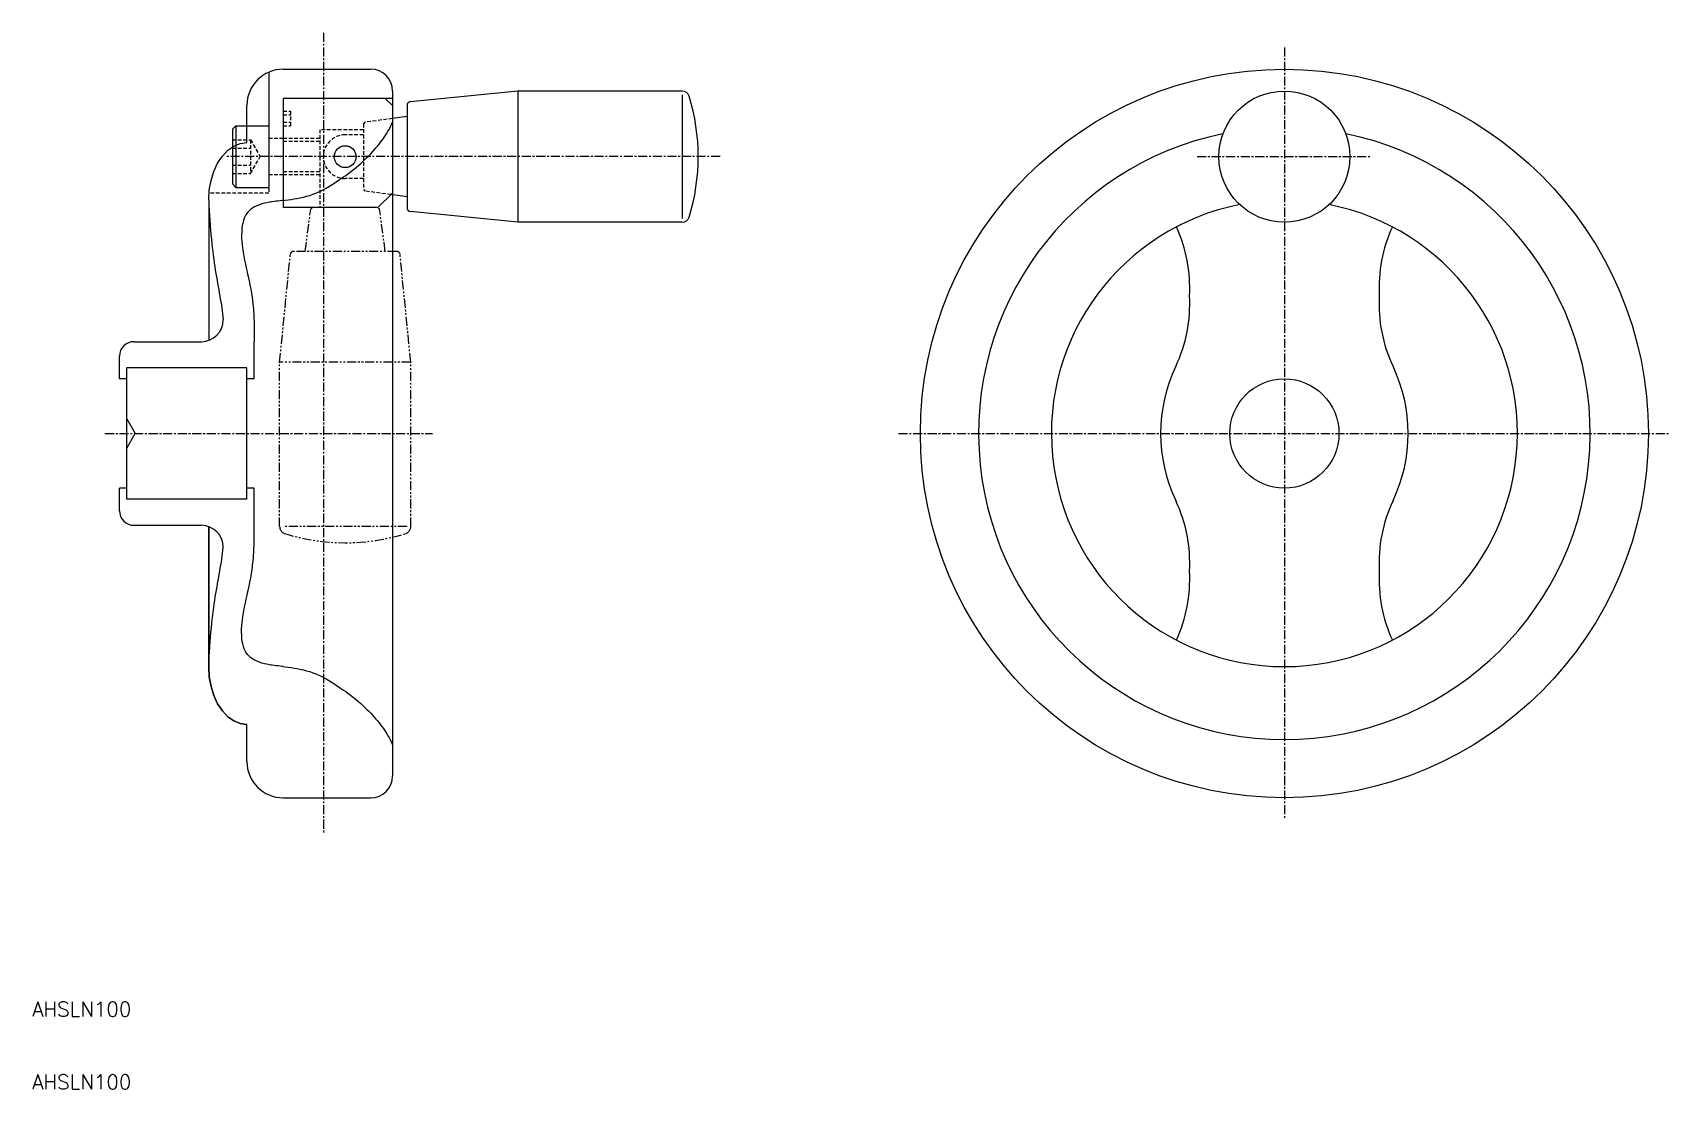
# Model space of a CAD drawing. Extents: x 10 to 235, y 10 to 155.
import ezdxf

# ---------------------------------------------------------------- set-up
doc = ezdxf.new("R2010")
doc.units = 0
for name, pattern in [('CENTER', [2, 1.25, -0.25, 0.25, -0.25]), ('DASHED', [0.75, 0.5, -0.25]), ('PHANTOM', [2.5, 1.25, -0.25, 0.25, -0.25, 0.25, -0.25])]:
    doc.linetypes.add(name, pattern=pattern)
doc.layers.get('0').update_dxf_attribs({"linetype": 'CONTINUOUS'})
doc.layers.add('CENTER', color=1, linetype='CENTER')
doc.styles.get("Standard").update_dxf_attribs({"font": 'txt.shx'})

msp = doc.modelspace()

# ---------------------------------------------------------------- linework, layer by layer
at = {"color": 7, "linetype": 'CONTINUOUS'}
for p, q in [((42.5, 149.58), (42.5, 133.75)), ((44.5, 150), (56.5, 150)), ((59.5, 147), (59.5, 53)), ((76.7, 147), (61.95, 145.54)), ((99.28, 147), (76.7, 147)), ((76.7, 147), (76.7, 129)), ((99.28, 146.5), (99.28, 129.5)), ((39.5, 139.92), (39.5, 145)), ((44.5, 146), (44.5, 131)), ((58.5, 146), (44.5, 146)), ((58.5, 146), (59.5, 145)), ((59.5, 146), (58.5, 146)), ((59.5, 146), (59.5, 134)), ((61.5, 145.05), (61.5, 130.95)), ((38, 142.25), (37.5, 141.75)), ((37.5, 141.75), (37.5, 134.25)), ((38, 142.25), (42.5, 142.25)), ((38, 142.25), (38, 133.75)), ((42.5, 142.25), (42.5, 133.75)), ((58.88, 141.49), (59.02, 141.74)), ((59.02, 141.74), (59.16, 141.99)), ((59.16, 141.99), (59.28, 142.24)), ((59.28, 142.24), (59.4, 142.5)), ((59.4, 142.5), (59.5, 142.72)), ((61.5, 143.5), (59.5, 143.23)), ((37.7, 139.45), (38.59, 139.8)), ((38.59, 139.8), (39.5, 139.92)), ((57.22, 139.19), (57.45, 139.45)), ((57.45, 139.45), (57.66, 139.71)), ((57.66, 139.71), (57.86, 139.97)), ((57.86, 139.97), (58.05, 140.23)), ((58.05, 140.23), (58.24, 140.48)), ((58.24, 140.48), (58.41, 140.74)), ((58.41, 140.74), (58.58, 140.99)), ((58.58, 140.99), (58.74, 141.24)), ((58.74, 141.24), (58.88, 141.49)), ((35.48, 137.11), (36.13, 138.08)), ((36.13, 138.08), (36.88, 138.87)), ((36.88, 138.87), (37.7, 139.45)), ((55.15, 137.08), (55.43, 137.34)), ((55.43, 137.34), (55.71, 137.6)), ((55.71, 137.6), (55.98, 137.87)), ((55.98, 137.87), (56.25, 138.13)), ((56.25, 138.13), (56.5, 138.4)), ((56.5, 138.4), (56.75, 138.66)), ((56.75, 138.66), (56.99, 138.93)), ((56.99, 138.93), (57.22, 139.19)), ((34.57, 134.74), (34.95, 135.98)), ((34.95, 135.98), (35.48, 137.11)), ((52.24, 134.85), (52.5, 135.03)), ((52.5, 135.03), (52.79, 135.22)), ((52.79, 135.22), (53.08, 135.42)), ((53.08, 135.42), (53.38, 135.64)), ((53.38, 135.64), (53.67, 135.86)), ((53.67, 135.86), (53.97, 136.09)), ((53.97, 136.09), (54.27, 136.33)), ((54.27, 136.33), (54.57, 136.57)), ((54.57, 136.57), (54.86, 136.82)), ((54.86, 136.82), (55.15, 137.08)), ((34.25, 132.05), (34.33, 133.41)), ((34.33, 133.41), (34.57, 134.74)), ((38, 133.75), (37.5, 134.25)), ((38, 133.75), (42.5, 133.75)), ((48.13, 132.68), (48.56, 132.83)), ((48.56, 132.83), (48.97, 132.98)), ((48.97, 132.98), (49.39, 133.16)), ((49.39, 133.16), (49.62, 133.27)), ((49.62, 133.27), (49.9, 133.41)), ((49.9, 133.41), (50.39, 133.67)), ((50.39, 133.67), (50.86, 133.95)), ((50.86, 133.95), (51.32, 134.24)), ((51.32, 134.24), (51.78, 134.54)), ((51.78, 134.54), (52.24, 134.85)), ((59.5, 133), (57.5, 131)), ((61.5, 132.5), (59.29, 132.79)), ((34.25, 132.05), (34.29, 131.32)), ((34.25, 132.05), (34.25, 112.77)), ((34.25, 132), (34.25, 112.77)), ((34.29, 131.32), (34.33, 130.61)), ((34.33, 130.61), (34.37, 129.91)), ((39.83, 130.58), (39.63, 130.37)), ((40.06, 130.77), (39.83, 130.58)), ((40.29, 130.94), (40.06, 130.77)), ((40.54, 131.09), (40.29, 130.94)), ((40.69, 131.17), (40.54, 131.09)), ((40.88, 131.26), (40.69, 131.17)), ((41.22, 131.4), (40.88, 131.26)), ((41.56, 131.51), (41.22, 131.4)), ((41.91, 131.6), (41.56, 131.51)), ((42.26, 131.68), (41.91, 131.6)), ((42.62, 131.75), (42.26, 131.68)), ((42.82, 131.78), (42.62, 131.75)), ((42.98, 131.8), (42.82, 131.78)), ((43.25, 131.84), (42.98, 131.8)), ((43.52, 131.88), (43.25, 131.84)), ((43.8, 131.91), (43.52, 131.88)), ((44.07, 131.95), (43.8, 131.91)), ((44.34, 131.98), (44.07, 131.95)), ((44.5, 132), (44.34, 131.98)), ((44.5, 132), (44.74, 132.03)), ((57.5, 131), (44.5, 131)), ((44.74, 132.03), (45.15, 132.08)), ((45.15, 132.08), (45.56, 132.13)), ((45.56, 132.13), (45.97, 132.19)), ((45.97, 132.19), (46.38, 132.26)), ((46.38, 132.26), (46.78, 132.34)), ((46.78, 132.34), (47.02, 132.39)), ((47.02, 132.39), (47.27, 132.44)), ((47.27, 132.44), (47.7, 132.56)), ((47.7, 132.56), (48.13, 132.68)), ((76.7, 129), (61.95, 130.46)), ((34.37, 129.91), (34.41, 129.23)), ((34.41, 129.23), (34.46, 128.57)), ((34.46, 128.57), (34.51, 127.93)), ((38.82, 128.21), (38.81, 128.01)), ((38.86, 128.55), (38.82, 128.21)), ((38.92, 128.89), (38.86, 128.55)), ((39.01, 129.22), (38.92, 128.89)), ((39.11, 129.54), (39.01, 129.22)), ((39.26, 129.85), (39.11, 129.54)), ((39.35, 130.01), (39.26, 129.85)), ((39.45, 130.15), (39.35, 130.01)), ((39.63, 130.37), (39.45, 130.15)), ((99.28, 129), (76.7, 129)), ((34.51, 127.93), (34.56, 127.3)), ((34.56, 127.3), (34.62, 126.69)), ((34.62, 126.69), (34.68, 126.1)), ((34.68, 126.1), (34.74, 125.53)), ((38.79, 127.74), (38.78, 127.28)), ((38.78, 127.28), (38.78, 126.82)), ((38.78, 126.82), (38.81, 126.37)), ((38.81, 128.01), (38.79, 127.74)), ((38.81, 126.37), (38.84, 125.92)), ((34.74, 125.53), (34.8, 124.97)), ((34.8, 124.97), (34.87, 124.43)), ((34.87, 124.43), (34.94, 123.91)), ((34.94, 123.91), (35.01, 123.4)), ((38.84, 125.92), (38.89, 125.47)), ((38.89, 125.47), (38.93, 125.21)), ((38.93, 125.21), (38.98, 124.89)), ((38.98, 124.89), (39.07, 124.35)), ((39.07, 124.35), (39.17, 123.8)), ((39.17, 123.8), (39.29, 123.26)), ((35.01, 123.4), (35.09, 122.9)), ((35.09, 122.9), (35.16, 122.42)), ((35.16, 122.42), (35.24, 121.95)), ((35.24, 121.95), (35.32, 121.49)), ((35.32, 121.49), (35.4, 121.04)), ((39.29, 123.26), (39.4, 122.72)), ((39.4, 122.72), (39.53, 122.18)), ((39.53, 122.18), (39.6, 121.86)), ((39.6, 121.86), (39.67, 121.53)), ((39.67, 121.53), (39.8, 120.96)), ((35.4, 121.04), (35.48, 120.59)), ((35.48, 120.59), (35.55, 120.16)), ((35.55, 120.16), (35.63, 119.73)), ((35.63, 119.73), (35.71, 119.31)), ((35.71, 119.31), (35.78, 118.89)), ((39.8, 120.96), (39.92, 120.39)), ((39.92, 120.39), (40.03, 119.82)), ((40.03, 119.82), (40.13, 119.24)), ((40.13, 119.24), (40.22, 118.67)), ((35.78, 118.89), (35.85, 118.47)), ((35.85, 118.47), (35.92, 118.06)), ((35.92, 118.06), (35.99, 117.65)), ((35.99, 117.65), (36.05, 117.24)), ((36.05, 117.24), (36.11, 116.83)), ((40.22, 118.67), (40.27, 118.33)), ((40.27, 118.33), (40.29, 118.13)), ((40.29, 118.13), (40.33, 117.79)), ((40.33, 117.79), (40.36, 117.44)), ((40.36, 117.44), (40.39, 117.1)), ((40.39, 117.1), (40.42, 116.75)), ((36.11, 116.83), (36.16, 116.42)), ((36.16, 116.42), (36.21, 116.01)), ((36.21, 116.01), (36.26, 115.6)), ((40.42, 116.75), (40.44, 116.4)), ((40.44, 116.4), (40.45, 116.2)), ((40.45, 116.2), (40.46, 115.86)), ((40.46, 115.86), (40.48, 115.28)), ((40.48, 115.28), (40.49, 114.69)), ((24, 112.6), (33.25, 112.6)), ((40.49, 114.69), (40.5, 114.11)), ((40.5, 114.11), (40.5, 113.52)), ((40.5, 113.52), (40.5, 112.94)), ((40.5, 112.94), (40.5, 112.6)), ((40.5, 107.5), (40.5, 112.6)), ((22, 107.5), (22, 110.6)), ((23, 91), (23, 109)), ((39.5, 109), (23, 109)), ((39.5, 91), (39.5, 109)), ((23, 107.5), (22, 107.5)), ((40.5, 107.5), (39.5, 107.5)), ((23, 102), (24.15, 100)), ((23, 98), (24.15, 100)), ((22, 89.4), (22, 92.5)), ((23, 92.5), (22, 92.5)), ((40.5, 92.5), (39.5, 92.5)), ((40.5, 87.4), (40.5, 92.5)), ((39.5, 91), (23, 91)), ((24, 87.4), (33.25, 87.4)), ((34.25, 68), (34.25, 87.23)), ((34.25, 87.23), (34.25, 67.94)), ((40.49, 85.31), (40.5, 85.89)), ((40.5, 87.06), (40.5, 87.4)), ((40.5, 86.48), (40.5, 87.06)), ((40.5, 85.89), (40.5, 86.48)), ((36.11, 83.17), (36.16, 83.58)), ((36.16, 83.58), (36.21, 83.99)), ((36.21, 83.99), (36.26, 84.4)), ((40.39, 82.9), (40.42, 83.25)), ((40.42, 83.25), (40.44, 83.6)), ((40.44, 83.6), (40.45, 83.8)), ((40.45, 83.8), (40.46, 84.14)), ((40.46, 84.14), (40.48, 84.72)), ((40.48, 84.72), (40.49, 85.31)), ((35.71, 80.69), (35.78, 81.11)), ((35.78, 81.11), (35.85, 81.53)), ((35.85, 81.53), (35.92, 81.94)), ((35.92, 81.94), (35.99, 82.35)), ((35.99, 82.35), (36.05, 82.76)), ((36.05, 82.76), (36.11, 83.17)), ((40.13, 80.76), (40.22, 81.33)), ((40.22, 81.33), (40.27, 81.67)), ((40.27, 81.67), (40.29, 81.87)), ((40.29, 81.87), (40.33, 82.21)), ((40.33, 82.21), (40.36, 82.56)), ((40.36, 82.56), (40.39, 82.9)), ((35.32, 78.51), (35.4, 78.96)), ((35.4, 78.96), (35.48, 79.41)), ((35.48, 79.41), (35.55, 79.84)), ((35.55, 79.84), (35.63, 80.27)), ((35.63, 80.27), (35.71, 80.69)), ((39.67, 78.47), (39.8, 79.04)), ((39.8, 79.04), (39.92, 79.61)), ((39.92, 79.61), (40.03, 80.18)), ((40.03, 80.18), (40.13, 80.76)), ((34.94, 76.09), (35.01, 76.6)), ((35.01, 76.6), (35.09, 77.1)), ((35.09, 77.1), (35.16, 77.58)), ((35.16, 77.58), (35.24, 78.05)), ((35.24, 78.05), (35.32, 78.51)), ((39.17, 76.2), (39.29, 76.74)), ((39.29, 76.74), (39.4, 77.28)), ((39.4, 77.28), (39.53, 77.82)), ((39.53, 77.82), (39.6, 78.14)), ((39.6, 78.14), (39.67, 78.47)), ((34.68, 73.9), (34.74, 74.47)), ((34.74, 74.47), (34.8, 75.03)), ((34.8, 75.03), (34.87, 75.57)), ((34.87, 75.57), (34.94, 76.09)), ((38.84, 74.08), (38.89, 74.53)), ((38.89, 74.53), (38.93, 74.79)), ((38.93, 74.79), (38.98, 75.11)), ((38.98, 75.11), (39.07, 75.65)), ((39.07, 75.65), (39.17, 76.2)), ((34.46, 71.43), (34.51, 72.07)), ((34.51, 72.07), (34.56, 72.7)), ((34.56, 72.7), (34.62, 73.31)), ((34.62, 73.31), (34.68, 73.9)), ((38.78, 73.18), (38.81, 73.63)), ((38.78, 72.72), (38.78, 73.18)), ((38.79, 72.26), (38.78, 72.72)), ((38.81, 71.99), (38.79, 72.26)), ((38.81, 73.63), (38.84, 74.08)), ((38.82, 71.79), (38.81, 71.99)), ((34.33, 69.39), (34.37, 70.09)), ((34.37, 70.09), (34.41, 70.77)), ((34.41, 70.77), (34.46, 71.43)), ((38.86, 71.45), (38.82, 71.79)), ((38.92, 71.11), (38.86, 71.45)), ((39.01, 70.78), (38.92, 71.11)), ((39.11, 70.46), (39.01, 70.78)), ((39.26, 70.15), (39.11, 70.46)), ((39.35, 69.99), (39.26, 70.15)), ((39.45, 69.85), (39.35, 69.99)), ((39.63, 69.63), (39.45, 69.85)), ((34.25, 67.95), (34.29, 68.68)), ((34.33, 66.59), (34.25, 67.95)), ((34.25, 67.95), (34.33, 66.59)), ((34.29, 68.68), (34.33, 69.39)), ((39.83, 69.42), (39.63, 69.63)), ((40.06, 69.23), (39.83, 69.42)), ((40.29, 69.06), (40.06, 69.23)), ((40.54, 68.91), (40.29, 69.06)), ((40.69, 68.83), (40.54, 68.91)), ((40.88, 68.74), (40.69, 68.83)), ((41.22, 68.6), (40.88, 68.74)), ((41.56, 68.49), (41.22, 68.6)), ((41.91, 68.4), (41.56, 68.49)), ((42.26, 68.32), (41.91, 68.4)), ((42.62, 68.25), (42.26, 68.32)), ((42.82, 68.22), (42.62, 68.25)), ((42.98, 68.2), (42.82, 68.22)), ((43.25, 68.16), (42.98, 68.2)), ((43.52, 68.12), (43.25, 68.16)), ((43.8, 68.09), (43.52, 68.12)), ((44.07, 68.05), (43.8, 68.09)), ((44.34, 68.02), (44.07, 68.05)), ((44.5, 68), (44.34, 68.02)), ((44.5, 68), (44.74, 67.97)), ((44.74, 67.97), (45.15, 67.92)), ((45.15, 67.92), (45.56, 67.87)), ((45.56, 67.87), (45.97, 67.81)), ((45.97, 67.81), (46.38, 67.74)), ((46.38, 67.74), (46.78, 67.66)), ((46.78, 67.66), (47.02, 67.61)), ((47.02, 67.61), (47.27, 67.56)), ((47.27, 67.56), (47.7, 67.44)), ((34.57, 65.26), (34.33, 66.59)), ((34.33, 66.59), (34.57, 65.26)), ((34.95, 64.02), (34.57, 65.26)), ((34.57, 65.26), (34.95, 64.02)), ((47.7, 67.44), (48.13, 67.32)), ((48.13, 67.32), (48.56, 67.17)), ((48.56, 67.17), (48.97, 67.02)), ((48.97, 67.02), (49.39, 66.84)), ((49.39, 66.84), (49.62, 66.73)), ((49.62, 66.73), (49.9, 66.59)), ((49.9, 66.59), (50.39, 66.33)), ((50.39, 66.33), (50.86, 66.05)), ((50.86, 66.05), (51.32, 65.76)), ((51.32, 65.76), (51.78, 65.46)), ((51.78, 65.46), (52.24, 65.15)), ((35.48, 62.89), (34.95, 64.02)), ((34.95, 64.02), (35.48, 62.89)), ((52.24, 65.15), (52.5, 64.97)), ((52.5, 64.97), (52.79, 64.78)), ((52.79, 64.78), (53.08, 64.58)), ((53.08, 64.58), (53.38, 64.36)), ((53.38, 64.36), (53.67, 64.14)), ((53.67, 64.14), (53.97, 63.91)), ((53.97, 63.91), (54.27, 63.67)), ((54.27, 63.67), (54.57, 63.43)), ((54.57, 63.43), (54.86, 63.18)), ((54.86, 63.18), (55.15, 62.92)), ((36.13, 61.92), (35.48, 62.89)), ((35.48, 62.89), (36.13, 61.92)), ((36.88, 61.13), (36.13, 61.92)), ((36.13, 61.92), (36.88, 61.13)), ((37.7, 60.55), (36.88, 61.13)), ((36.88, 61.13), (37.7, 60.55)), ((55.15, 62.92), (55.43, 62.66)), ((55.43, 62.66), (55.71, 62.4)), ((55.71, 62.4), (55.98, 62.13)), ((55.98, 62.13), (56.25, 61.87)), ((56.25, 61.87), (56.5, 61.6)), ((56.5, 61.6), (56.75, 61.34)), ((56.75, 61.34), (56.99, 61.07)), ((56.99, 61.07), (57.22, 60.81)), ((57.22, 60.81), (57.45, 60.55)), ((38.59, 60.2), (37.7, 60.55)), ((37.7, 60.55), (38.59, 60.2)), ((39.5, 60.08), (38.59, 60.2)), ((38.59, 60.2), (39.5, 60.08)), ((39.5, 55), (39.5, 60.08)), ((57.45, 60.55), (57.66, 60.29)), ((57.66, 60.29), (57.86, 60.03)), ((57.86, 60.03), (58.05, 59.77)), ((58.05, 59.77), (58.24, 59.52)), ((58.24, 59.52), (58.41, 59.26)), ((58.41, 59.26), (58.58, 59.01)), ((58.58, 59.01), (58.74, 58.76)), ((58.74, 58.76), (58.88, 58.51)), ((58.88, 58.51), (59.02, 58.26)), ((59.02, 58.26), (59.16, 58.01)), ((59.16, 58.01), (59.28, 57.76)), ((59.28, 57.76), (59.4, 57.5)), ((59.4, 57.5), (59.5, 57.28)), ((44.5, 50), (56.5, 50))]:
    msp.add_line(p, q, dxfattribs=at)
at = {"color": 3, "linetype": 'DASHED'}
for p, q in [((44.5, 144.25), (45.5, 144.25)), ((45.5, 144.25), (45.5, 142.25)), ((44.5, 143.75), (45.5, 143.75)), ((44.5, 142.75), (45.5, 142.75)), ((44.5, 142.25), (45.5, 142.25)), ((55.5, 141.7), (49.5, 141.7)), ((49.5, 141.7), (49.5, 131)), ((55.7, 142.73), (55.5, 142.5)), ((55.5, 142.5), (55.5, 133.5)), ((59.5, 143.23), (55.7, 142.73)), ((37.5, 140.31), (40, 140.31)), ((40, 140.31), (41.33, 138)), ((40, 140.31), (40, 135.69)), ((40.33, 139.73), (40.33, 139.73)), ((44.5, 140.5), (42.5, 140.5)), ((49.5, 140.5), (44.5, 140.5)), ((49.5, 140.1), (44.5, 140.1)), ((55.5, 141), (53, 141)), ((37.5, 139.15), (40, 139.15)), ((40, 135.69), (41.33, 138)), ((40.67, 139.15), (40.67, 139.15)), ((42.5, 138.92), (42.5, 133)), ((37.5, 136.85), (40, 136.85)), ((37.5, 135.69), (40, 135.69)), ((44.5, 135.5), (42.5, 135.5)), ((49.5, 135.9), (44.5, 135.9)), ((49.5, 135.5), (44.5, 135.5)), ((55.5, 135), (53, 135)), ((42.5, 133), (34.43, 133)), ((55.5, 133.5), (55.7, 133.27)), ((59.29, 132.79), (55.7, 133.27))]:
    msp.add_line(p, q, dxfattribs=at)
at = {"color": 3, "linetype": 'PHANTOM'}
for p, q in [((47.5, 125), (48.27, 130.77)), ((48.5, 131), (48.27, 130.77)), ((57.5, 131), (57.73, 130.77)), ((58.5, 125), (57.73, 130.77)), ((44, 109.8), (45.46, 124.55)), ((60.05, 125), (45.95, 125)), ((62, 109.8), (60.54, 124.55)), ((44, 87.22), (44, 109.8)), ((62, 109.8), (44, 109.8)), ((62, 87.22), (62, 109.8)), ((61.5, 87.22), (44.5, 87.22))]:
    msp.add_line(p, q, dxfattribs=at)
at = {"color": 7, "linetype": 'CONTINUOUS'}
for centre, radius in [((182, 100), 50), ((182, 138), 9), ((53, 138), 1.5), ((182, 100), 7.5)]:
    msp.add_circle(centre, radius, dxfattribs=at)
for centre, radius, start, end in [((44.5, 145), 5, 90, 180), ((56.5, 147), 3, 0, 90), ((99.28, 146), 1, 17.4015, 90), ((73.75, 138), 27.75, 342.5985, 17.4015), ((62, 145.05), 0.5, 95.6359, 180), ((182, 100), 42, 101.5825, 78.4175), ((62, 130.95), 0.5, 180, 264.3641), ((182, 100), 32, 101.0391, 78.9609), ((99.28, 130), 1, 270, 342.5985), ((149, 120), 20, 356.8234, 24.6972), ((215, 120), 20, 155.3028, 183.1766), ((149, 117.78), 20, 334.647, 3.1766), ((215, 117.78), 20, 176.8234, 205.353), ((33.25, 115.6), 3, 270, 0), ((24, 110.6), 2, 90, 180), ((186.53, 100), 21.53, 154.647, 205.353), ((177.47, 100), 21.53, 334.647, 25.353), ((149, 82.22), 20, 356.8234, 25.353), ((215, 82.22), 20, 154.647, 183.1766), ((24, 89.4), 2, 180, 270), ((33.25, 84.4), 3, 0, 90), ((149, 80), 20, 335.3028, 3.1766), ((215, 80), 20, 176.8234, 204.6972), ((44.5, 55), 5, 180, 270), ((56.5, 53), 3, 270, 0)]:
    msp.add_arc(centre, radius, start, end, dxfattribs=at)
at = {"color": 3, "linetype": 'DASHED'}
msp.add_arc((53, 138), 3, 90, 270, dxfattribs=at)
at = {"color": 3, "linetype": 'PHANTOM'}
for centre, radius, start, end in [((45.95, 124.5), 0.5, 90, 174.3641), ((60.05, 124.5), 0.5, 5.6359, 90), ((45, 87.22), 1, 180, 252.5985), ((53, 112.75), 27.75, 252.5985, 287.4015), ((61, 87.22), 1, 287.4015, 0)]:
    msp.add_arc(centre, radius, start, end, dxfattribs=at)
at = {"layer": 'CENTER', "color": 1, "linetype": 'CENTER'}
for p, q in [((50, 155), (50, 45)), ((182, 153), (182, 47)), ((104.5, 138), (36.69, 138)), ((170, 138), (194, 138)), ((20, 100), (65, 100)), ((129, 100), (235, 100))]:
    msp.add_line(p, q, dxfattribs=at)

# ---------------------------------------------------------------- texts
at = {"color": 7, "linetype": 'CONTINUOUS'}
for p in [(10, 20), (10, 10)]:
    msp.add_text('AHSLN100', height=2, dxfattribs=at).set_placement(p)

doc.saveas('drawing.dxf')
